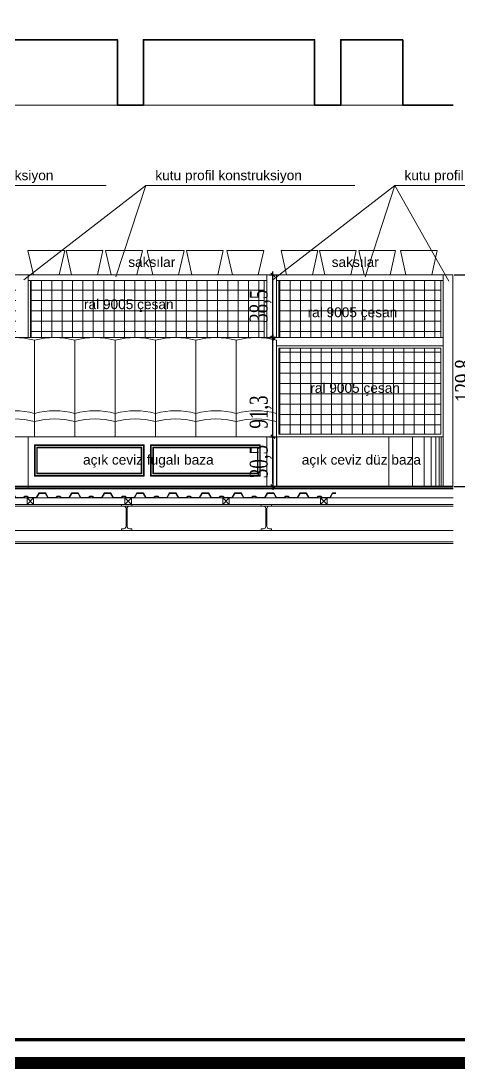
# Model space of a CAD drawing. Header units: millimetres. Extents: x 54215 to 67697, y 23496 to 56611.
# Drawn here: x 59543 to 59812, y 28203 to 28846 of the extents above; entities that cross this region are included whole.
import ezdxf

# ---------------------------------------------------------------- set-up
doc = ezdxf.new("R2010")
doc.units = ezdxf.units.MM
for name, color, linetype, lineweight in [('no3_ahsap gorunus on ince', 32, 'Continuous', 13), ('no3_duvar kaplama', 8, 'Continuous', 0), ('no3_duvar mevcut', 4, 'Continuous', 35), ('no3_döşeme kaplama', 8, 'Continuous', 0), ('no3_kutu profil gorunus', 8, 'Continuous', 0), ('no3_kutuprofil kesit', 74, 'Continuous', 18), ('no3_lejand', 255, 'Continuous', 13), ('no3_tefriş arka ince', 65, 'Continuous', 13), ('no3_yazı duvar', 152, 'Continuous', 0)]:
    doc.layers.add(name, color=color, linetype=linetype, lineweight=lineweight)
doc.layers.add('no3_tefriş ön ince', color=7, linetype='Continuous', lineweight=18, true_color=0x8c1aff)
doc.styles.get("Standard").update_dxf_attribs({"font": 'arial.ttf'})
doc.styles.add('Ölçü50', font='georgia.ttf', dxfattribs={"width": 0.7})
doc.dimstyles.new('olcu10', dxfattribs={"dimtxt": 11, "dimasz": 2, "dimexe": 1.25, "dimexo": 0.625, "dimgap": 0.5, "dimtad": 1, "dimdec": 1, "dimzin": 9, "dimtxsty": 'Ölçü50', "dimblk": 'CENTIK', "dimcen": 2, "dimclrd": 250, "dimclre": 250, "dimclrt": 44, "dimazin": 2, "dimtfac": 1, "dimtdec": 1, "dimtix": 1, "dimtmove": 0, "dimatfit": 3, "dimldrblk": 'CENTIK', "dimfxl": 1, "dimlwd": -1, "dimarcsym": 0})
pattern_1 = [(0, (43757.146, 20241.9545), (0, 6.35), []), (90, (43757.146, 20241.9545), (-6.35, 4e-16), [])]

# ---------------------------------------------------------------- blocks, each defined once
blk = doc.blocks.new('CENTIK')
for p, q in [((-1, 0), (1, 0)), ((-0.57, -0.57), (0.57, 0.57)), ((0, 1), (0, -1))]:
    blk.add_line(p, q)
blk = doc.blocks.new('*D319')
at = {"color": 250, "lineweight": -2, "transparency": 16777216}
for p, q in [((59695.84, 28591.21), (59699.05, 28591.21)), ((59695.84, 28560.72), (59699.05, 28560.72))]:
    blk.add_line(p, q, dxfattribs=at)
at = {"color": 250, "transparency": 16777216}
blk.add_line((59697.8, 28589.21), (59697.8, 28562.72), dxfattribs=at)
at = {"layer": 'Defpoints', "color": 0, "transparency": 16777216}
for p in [(59695.22, 28591.21), (59695.22, 28560.72), (59697.8, 28560.72)]:
    blk.add_point(p, dxfattribs=at)
at = {"color": 250, "transparency": 16777216, "xscale": 2, "yscale": 2, "zscale": 2}
for p, rotation in [((59697.8, 28591.21), 90), ((59697.8, 28560.72), 270)]:
    blk.add_blockref('CENTIK', p, dxfattribs=dict(at, rotation=rotation))
at = {"color": 44, "transparency": 16777216, "insert": (59690.41, 28575.96), "char_height": 11, "attachment_point": 5, "rotation": 90, "style": 'Ölçü50'}
blk.add_mtext('30,5', dxfattribs=at)
blk = doc.blocks.new('*D320')
at = {"color": 250, "lineweight": -2, "transparency": 16777216}
for p, q in [((59696.47, 28652.02), (59699.05, 28652.02)), ((59695.84, 28560.72), (59699.05, 28560.72))]:
    blk.add_line(p, q, dxfattribs=at)
at = {"color": 250, "transparency": 16777216}
blk.add_line((59697.8, 28562.72), (59697.8, 28650.02), dxfattribs=at)
at = {"layer": 'Defpoints', "color": 0, "transparency": 16777216}
for p in [(59695.84, 28652.02), (59697.8, 28652.02), (59695.22, 28560.72)]:
    blk.add_point(p, dxfattribs=at)
at = {"color": 250, "transparency": 16777216, "xscale": 2, "yscale": 2, "zscale": 2}
for p, rotation in [((59697.8, 28652.02), 90), ((59697.8, 28560.72), 270)]:
    blk.add_blockref('CENTIK', p, dxfattribs=dict(at, rotation=rotation))
at = {"color": 44, "transparency": 16777216, "insert": (59690.39, 28606.37), "char_height": 11, "attachment_point": 5, "rotation": 90, "style": 'Ölçü50'}
blk.add_mtext('91,3', dxfattribs=at)
blk = doc.blocks.new('*D321')
at = {"color": 250, "transparency": 16777216}
blk.add_line((59697.8, 28654.02), (59697.8, 28688.51), dxfattribs=at)
at = {"color": 250, "lineweight": -2, "transparency": 16777216}
for p, q in [((59698.17, 28690.51), (59699.05, 28690.51)), ((59696.47, 28652.02), (59699.05, 28652.02))]:
    blk.add_line(p, q, dxfattribs=at)
at = {"layer": 'Defpoints', "color": 0, "transparency": 16777216}
for p in [(59697.54, 28690.51), (59697.8, 28690.51), (59695.84, 28652.02)]:
    blk.add_point(p, dxfattribs=at)
at = {"color": 250, "transparency": 16777216, "xscale": 2, "yscale": 2, "zscale": 2}
for p, rotation in [((59697.8, 28690.51), 90), ((59697.8, 28652.02), 270)]:
    blk.add_blockref('CENTIK', p, dxfattribs=dict(at, rotation=rotation))
at = {"color": 44, "transparency": 16777216, "insert": (59690.34, 28671.27), "char_height": 11, "attachment_point": 5, "rotation": 90, "style": 'Ölçü50'}
blk.add_mtext('38,5', dxfattribs=at)
blk = doc.blocks.new('*D322')
at = {"color": 250, "lineweight": -2, "transparency": 16777216}
for p, q in [((59808.92, 28690.51), (59825.09, 28690.51)), ((59809.03, 28560.72), (59825.09, 28560.72))]:
    blk.add_line(p, q, dxfattribs=at)
at = {"color": 250, "transparency": 16777216}
blk.add_line((59823.84, 28688.51), (59823.84, 28562.72), dxfattribs=at)
at = {"layer": 'Defpoints', "color": 0, "transparency": 16777216}
for p in [(59808.29, 28690.51), (59808.4, 28560.72), (59823.84, 28560.72)]:
    blk.add_point(p, dxfattribs=at)
at = {"color": 250, "transparency": 16777216, "xscale": 2, "yscale": 2, "zscale": 2}
for p, rotation in [((59823.84, 28690.51), 90), ((59823.84, 28560.72), 270)]:
    blk.add_blockref('CENTIK', p, dxfattribs=dict(at, rotation=rotation))
at = {"color": 44, "transparency": 16777216, "insert": (59816.36, 28625.61), "char_height": 11, "attachment_point": 5, "rotation": 90, "style": 'Ölçü50'}
blk.add_mtext('129,8', dxfattribs=at)

msp = doc.modelspace()

# ---------------------------------------------------------------- hatches: boundary and pattern name
at = {"layer": 'no3_kutu profil gorunus'}
h = msp.add_hatch(dxfattribs=at)
h.set_pattern_fill('NET', color=256, scale=2)
h.set_pattern_definition(pattern_1)
h.paths.add_polyline_path([(59091.988, 28687.114), (59091.988, 28652.024), (59235.375, 28652.024), (59235.375, 28687.114)])
h.paths.add_polyline_path([(59244.375, 28687.114), (59244.375, 28652.024), (59387.761, 28652.024), (59387.761, 28687.114)])
h.paths.add_polyline_path([(59396.761, 28687.114), (59396.761, 28652.024), (59540.147, 28652.024), (59540.147, 28687.114)])
h.paths.add_polyline_path([(59549.147, 28687.114), (59549.147, 28652.024), (59692.533, 28652.024), (59692.533, 28687.114)])
h.paths.add_polyline_path([(59701.533, 28687.114), (59701.533, 28652.024), (59800.793, 28652.024), (59800.793, 28687.114)])
h = msp.add_hatch(dxfattribs=at)
h.set_pattern_fill('NET', color=256, scale=2)
h.set_pattern_definition(pattern_1)
h.paths.add_polyline_path([(59701.533, 28645.524), (59701.533, 28592.708), (59800.793, 28592.708), (59800.793, 28645.524)])

# ---------------------------------------------------------------- linework, layer by layer
msp.add_line((59700.033, 28591.208), (59700.033, 28560.715))
at = {"color": 252, "const_width": 2.031}
msp.add_lwpolyline([(60417.076, 28835.787, -0.4142136), (60407.53, 28826.241), (60047.189, 28826.241, 0.4142136), (60023.326, 28802.378), (60023.326, 28570.426, 0.4142136), (60047.189, 28546.563), (60407.53, 28546.563, -0.4142136), (60417.076, 28537.017), (60417.076, 28221.372), (58618.399, 28221.372), (58618.399, 29340.736), (60417.076, 29340.736), (60417.076, 28835.787)], format="xyb", dxfattribs=at)
at = {"layer": 'no3_ahsap gorunus on ince'}
msp.add_lwpolyline([(59700.033, 28591.208), (59802.293, 28591.208), (59802.293, 28560.715), (59700.033, 28560.715)], close=True, dxfattribs=at)
at = {"layer": 'no3_duvar kaplama'}
for points in [[(59551.647, 28586.209), (59618.84, 28586.209), (59618.84, 28567.12), (59551.647, 28567.12)], [(59551.947, 28585.909), (59618.54, 28585.909), (59618.54, 28567.42), (59551.947, 28567.42)], [(59690.033, 28586.209), (59622.84, 28586.209), (59622.84, 28567.12), (59690.033, 28567.12)], [(59689.733, 28585.909), (59623.14, 28585.909), (59623.14, 28567.42), (59689.733, 28567.42)], [(59553.054, 28584.802), (59617.433, 28584.802), (59617.433, 28568.527), (59553.054, 28568.527)], [(59553.354, 28584.502), (59617.133, 28584.502), (59617.133, 28568.827), (59553.354, 28568.827)], [(59688.626, 28584.802), (59624.247, 28584.802), (59624.247, 28568.527), (59688.626, 28568.527)], [(59688.326, 28584.502), (59624.547, 28584.502), (59624.547, 28568.827), (59688.326, 28568.827)]]:
    msp.add_lwpolyline(points, close=True, dxfattribs=at)
at = {"layer": 'no3_duvar mevcut'}
for p, q in [((59777.438, 28794.715), (59777.438, 28834.715)), ((59777.438, 28794.715), (59808.404, 28794.715)), ((59084.104, 28560.715), (59808.404, 28560.715))]:
    msp.add_line(p, q, dxfattribs=at)
for points in [[(59731.438, 28794.715), (59723.438, 28794.715), (59723.438, 28834.715), (59618.438, 28834.715), (59618.438, 28794.715), (59602.438, 28794.715), (59602.438, 28834.715), (59497.438, 28834.715), (59497.438, 28794.715), (59481.438, 28794.715), (59481.438, 28834.715), (59376.438, 28834.715), (59376.438, 28794.715), (59360.438, 28794.715), (59360.438, 28834.715), (59255.438, 28834.715), (59255.438, 28794.715), (59239.438, 28794.715), (59239.438, 28834.715), (59134.438, 28834.715), (59134.438, 28794.715), (59126.438, 28794.715)], [(59723.438, 28794.715), (59739.438, 28794.715), (59739.438, 28834.715), (59777.438, 28834.715)]]:
    msp.add_lwpolyline(points, dxfattribs=at)
at = {"layer": 'no3_döşeme kaplama'}
for p, q in [((59768.953, 28591.208), (59768.953, 28560.715)), ((59783.499, 28591.208), (59783.499, 28560.715)), ((59790.677, 28591.208), (59790.677, 28560.715)), ((59794.928, 28591.208), (59794.928, 28560.715)), ((59797.761, 28591.208), (59797.761, 28560.715)), ((59799.745, 28591.208), (59799.745, 28560.715)), ((59801.067, 28591.208), (59801.067, 28560.715)), ((59808.404, 28560.715), (59084.104, 28560.715)), ((59808.404, 28559.715), (59084.104, 28559.715)), ((59808.404, 28559.215), (59084.104, 28559.215))]:
    msp.add_line(p, q, dxfattribs=at)
at = {"layer": 'no3_kutu profil gorunus'}
for p, q in [((59547.647, 28687.114), (59694.033, 28687.114)), ((59549.147, 28687.114), (59549.147, 28652.024)), ((59692.533, 28687.114), (59692.533, 28652.024)), ((59700.033, 28687.114), (59802.293, 28687.114)), ((59701.533, 28687.114), (59701.533, 28652.024)), ((59800.793, 28687.114), (59800.793, 28652.024)), ((59802.293, 28647.024), (59700.033, 28647.024)), ((59084.716, 28553.715), (59808.404, 28553.715)), ((59095.516, 28549.715), (59808.404, 28549.715)), ((59095.516, 28548.695), (59808.404, 28548.695)), ((59808.404, 28533.715), (59090.446, 28533.715)), ((59095.516, 28526.735), (59808.404, 28526.735)), ((59095.516, 28525.715), (59808.404, 28525.715))]:
    msp.add_line(p, q, dxfattribs=at)
for points in [[(59700.033, 28647.024), (59802.293, 28647.024), (59802.293, 28591.208), (59700.033, 28591.208)], [(59701.533, 28645.524), (59800.793, 28645.524), (59800.793, 28592.708), (59701.533, 28592.708)]]:
    msp.add_lwpolyline(points, close=True, dxfattribs=at)
at = {"layer": 'no3_kutuprofil kesit'}
for p, q in [((59084.488, 28690.514), (59808.293, 28690.514)), ((59547.647, 28690.514), (59547.647, 28652.024)), ((59694.033, 28690.514), (59694.033, 28652.024)), ((59700.033, 28690.514), (59700.033, 28652.024)), ((59802.293, 28690.514), (59802.293, 28560.715)), ((59808.293, 28690.514), (59808.293, 28560.715)), ((59084.488, 28652.024), (59802.293, 28652.024)), ((59547.647, 28591.208), (59547.647, 28559.215)), ((59694.033, 28591.208), (59694.033, 28560.715)), ((59700.033, 28591.208), (59700.033, 28560.715)), ((59547.051, 28553.715), (59551.051, 28549.715)), ((59551.051, 28553.715), (59547.051, 28549.715)), ((59607.051, 28553.715), (59611.051, 28549.715)), ((59611.051, 28553.715), (59607.051, 28549.715)), ((59667.051, 28553.715), (59671.051, 28549.715)), ((59671.051, 28553.715), (59667.051, 28549.715)), ((59727.051, 28553.715), (59731.051, 28549.715)), ((59731.051, 28553.715), (59727.051, 28549.715))]:
    msp.add_line(p, q, dxfattribs=at)
for points in [[(59536.397, 28556.715), (59538.497, 28556.715), (59540.097, 28554.015), (59544.697, 28554.015), (59545.597, 28554.815), (59547.197, 28554.815), (59548.097, 28554.015), (59552.697, 28554.015), (59554.297, 28556.715), (59556.397, 28556.715)], [(59536.397, 28556.415), (59538.326, 28556.415), (59539.926, 28553.715), (59544.811, 28553.715), (59545.711, 28554.515), (59547.083, 28554.515), (59547.983, 28553.715), (59552.868, 28553.715), (59554.468, 28556.415), (59556.397, 28556.415)], [(59556.397, 28556.715), (59558.497, 28556.715), (59560.097, 28554.015), (59564.697, 28554.015), (59565.597, 28554.815), (59567.197, 28554.815), (59568.097, 28554.015), (59572.697, 28554.015), (59574.297, 28556.715), (59576.397, 28556.715)], [(59556.397, 28556.415), (59558.326, 28556.415), (59559.926, 28553.715), (59564.811, 28553.715), (59565.711, 28554.515), (59567.083, 28554.515), (59567.983, 28553.715), (59572.868, 28553.715), (59574.468, 28556.415), (59576.397, 28556.415)], [(59576.397, 28556.715), (59578.497, 28556.715), (59580.097, 28554.015), (59584.697, 28554.015), (59585.597, 28554.815), (59587.197, 28554.815), (59588.097, 28554.015), (59592.697, 28554.015), (59594.297, 28556.715), (59596.397, 28556.715)], [(59576.397, 28556.415), (59578.326, 28556.415), (59579.926, 28553.715), (59584.811, 28553.715), (59585.711, 28554.515), (59587.083, 28554.515), (59587.983, 28553.715), (59592.868, 28553.715), (59594.468, 28556.415), (59596.397, 28556.415)], [(59596.397, 28556.715), (59598.497, 28556.715), (59600.097, 28554.015), (59604.697, 28554.015), (59605.597, 28554.815), (59607.197, 28554.815), (59608.097, 28554.015), (59612.697, 28554.015), (59614.297, 28556.715), (59616.397, 28556.715)], [(59596.397, 28556.415), (59598.326, 28556.415), (59599.926, 28553.715), (59604.811, 28553.715), (59605.711, 28554.515), (59607.083, 28554.515), (59607.983, 28553.715), (59612.868, 28553.715), (59614.468, 28556.415), (59616.397, 28556.415)], [(59616.397, 28556.715), (59618.497, 28556.715), (59620.097, 28554.015), (59624.697, 28554.015), (59625.597, 28554.815), (59627.197, 28554.815), (59628.097, 28554.015), (59632.697, 28554.015), (59634.297, 28556.715), (59636.397, 28556.715)], [(59616.397, 28556.415), (59618.326, 28556.415), (59619.926, 28553.715), (59624.811, 28553.715), (59625.711, 28554.515), (59627.083, 28554.515), (59627.983, 28553.715), (59632.868, 28553.715), (59634.468, 28556.415), (59636.397, 28556.415)], [(59636.397, 28556.715), (59638.497, 28556.715), (59640.097, 28554.015), (59644.697, 28554.015), (59645.597, 28554.815), (59647.197, 28554.815), (59648.097, 28554.015), (59652.697, 28554.015), (59654.297, 28556.715), (59656.397, 28556.715)], [(59636.397, 28556.415), (59638.326, 28556.415), (59639.926, 28553.715), (59644.811, 28553.715), (59645.711, 28554.515), (59647.083, 28554.515), (59647.983, 28553.715), (59652.868, 28553.715), (59654.468, 28556.415), (59656.397, 28556.415)], [(59656.397, 28556.715), (59658.497, 28556.715), (59660.097, 28554.015), (59664.697, 28554.015), (59665.597, 28554.815), (59667.197, 28554.815), (59668.097, 28554.015), (59672.697, 28554.015), (59674.297, 28556.715), (59676.397, 28556.715)], [(59656.397, 28556.415), (59658.326, 28556.415), (59659.926, 28553.715), (59664.811, 28553.715), (59665.711, 28554.515), (59667.083, 28554.515), (59667.983, 28553.715), (59672.868, 28553.715), (59674.468, 28556.415), (59676.397, 28556.415)], [(59676.397, 28556.715), (59678.497, 28556.715), (59680.097, 28554.015), (59684.697, 28554.015), (59685.597, 28554.815), (59687.197, 28554.815), (59688.097, 28554.015), (59692.697, 28554.015), (59694.297, 28556.715), (59696.397, 28556.715)], [(59676.397, 28556.415), (59678.326, 28556.415), (59679.926, 28553.715), (59684.811, 28553.715), (59685.711, 28554.515), (59687.083, 28554.515), (59687.983, 28553.715), (59692.868, 28553.715), (59694.468, 28556.415), (59696.397, 28556.415)], [(59696.397, 28556.715), (59698.497, 28556.715), (59700.097, 28554.015), (59704.697, 28554.015), (59705.597, 28554.815), (59707.197, 28554.815), (59708.097, 28554.015), (59712.697, 28554.015), (59714.297, 28556.715), (59716.397, 28556.715)], [(59696.397, 28556.415), (59698.326, 28556.415), (59699.926, 28553.715), (59704.811, 28553.715), (59705.711, 28554.515), (59707.083, 28554.515), (59707.983, 28553.715), (59712.868, 28553.715), (59714.468, 28556.415), (59716.397, 28556.415)], [(59716.397, 28556.715), (59718.497, 28556.715), (59720.097, 28554.015), (59724.697, 28554.015), (59725.597, 28554.815), (59727.197, 28554.815), (59728.097, 28554.015), (59732.697, 28554.015), (59734.297, 28556.715), (59736.397, 28556.715)], [(59716.397, 28556.415), (59718.326, 28556.415), (59719.926, 28553.715), (59724.811, 28553.715), (59725.711, 28554.515), (59727.083, 28554.515), (59727.983, 28553.715), (59732.868, 28553.715), (59734.468, 28556.415), (59736.397, 28556.415)]]:
    msp.add_lwpolyline(points, dxfattribs=at)
for points in [[(59551.051, 28553.715), (59551.051, 28549.715), (59547.051, 28549.715), (59547.051, 28553.715)], [(59611.051, 28553.715), (59611.051, 28549.715), (59607.051, 28549.715), (59607.051, 28553.715)], [(59671.051, 28553.715), (59671.051, 28549.715), (59667.051, 28549.715), (59667.051, 28553.715)], [(59731.051, 28553.715), (59731.051, 28549.715), (59727.051, 28549.715), (59727.051, 28553.715)]]:
    msp.add_lwpolyline(points, close=True, dxfattribs=at)
for points in [[(59607.772, 28536.235), (59607.772, 28547.195, 0.4142136), (59606.272, 28548.695), (59604.952, 28548.695), (59604.952, 28549.715), (59611.252, 28549.715), (59611.252, 28548.695), (59609.932, 28548.695, 0.4142136), (59608.432, 28547.195), (59608.432, 28536.235, 0.4142136), (59609.932, 28534.735), (59611.252, 28534.735), (59611.252, 28533.715), (59604.952, 28533.715), (59604.952, 28534.735), (59606.272, 28534.735, 0.4142136)], [(59693.495, 28536.235), (59693.495, 28547.195, 0.4142136), (59691.995, 28548.695), (59690.675, 28548.695), (59690.675, 28549.715), (59696.975, 28549.715), (59696.975, 28548.695), (59695.655, 28548.695, 0.4142136), (59694.155, 28547.195), (59694.155, 28536.235, 0.4142136), (59695.655, 28534.735), (59696.975, 28534.735), (59696.975, 28533.715), (59690.675, 28533.715), (59690.675, 28534.735), (59691.995, 28534.735, 0.4142136)]]:
    msp.add_lwpolyline(points, format="xyb", close=True, dxfattribs=at)
at = {"layer": 'no3_lejand', "color": 1, "const_width": 7.466}
msp.add_lwpolyline([(60431.394, 28207.054), (58604.08, 28207.054), (58604.08, 29355.054), (60431.394, 29355.054), (60431.394, 28835.787, -0.4142136), (60407.53, 28811.923), (60047.189, 28811.923, 0.4142136), (60037.644, 28802.378), (60037.644, 28570.426, 0.4142136), (60047.189, 28560.881), (60407.53, 28560.881, -0.4142136), (60431.394, 28537.017), (60431.394, 28207.054)], format="xyb", dxfattribs=at)
at = {"layer": 'no3_tefriş arka ince'}
for p, q in [((59497.438, 28794.715), (59602.438, 28794.715)), ((59618.438, 28794.715), (59723.438, 28794.715)), ((59739.438, 28794.715), (59777.438, 28794.715))]:
    msp.add_line(p, q, dxfattribs=at)
at = {"layer": 'no3_tefriş ön ince'}
for p, q in [((59550.956, 28690.514), (59547.605, 28705.377)), ((59547.605, 28705.377), (59570.168, 28705.377)), ((59566.816, 28690.514), (59570.168, 28705.377)), ((59574.381, 28690.514), (59571.029, 28705.377)), ((59571.029, 28705.377), (59593.592, 28705.377)), ((59590.24, 28690.514), (59593.592, 28705.377)), ((59598.576, 28690.514), (59595.224, 28705.377)), ((59595.224, 28705.377), (59617.787, 28705.377)), ((59614.436, 28690.514), (59617.787, 28705.377)), ((59624.121, 28690.514), (59620.769, 28705.377)), ((59620.769, 28705.377), (59643.332, 28705.377)), ((59639.981, 28690.514), (59643.332, 28705.377)), ((59648.22, 28690.514), (59644.868, 28705.377)), ((59644.868, 28705.377), (59667.431, 28705.377)), ((59664.08, 28690.514), (59667.431, 28705.377)), ((59673.014, 28690.514), (59669.663, 28705.377)), ((59669.663, 28705.377), (59692.226, 28705.377)), ((59688.874, 28690.514), (59692.226, 28705.377)), ((59706.28, 28690.514), (59702.929, 28705.377)), ((59702.929, 28705.377), (59725.492, 28705.377)), ((59722.14, 28690.514), (59725.492, 28705.377)), ((59729.705, 28690.514), (59726.353, 28705.377)), ((59726.353, 28705.377), (59748.916, 28705.377)), ((59745.564, 28690.514), (59748.916, 28705.377)), ((59753.9, 28690.514), (59750.548, 28705.377)), ((59750.548, 28705.377), (59773.111, 28705.377)), ((59769.76, 28690.514), (59773.111, 28705.377)), ((59779.445, 28690.514), (59776.093, 28705.377)), ((59776.093, 28705.377), (59798.656, 28705.377)), ((59795.305, 28690.514), (59798.656, 28705.377)), ((59551.651, 28605.515), (59551.651, 28650.42)), ((59576.381, 28605.515), (59576.381, 28650.42)), ((59601.112, 28605.515), (59601.112, 28650.42)), ((59625.842, 28605.515), (59625.842, 28650.42)), ((59650.572, 28605.515), (59650.572, 28650.42)), ((59675.303, 28605.515), (59675.303, 28650.42)), ((59700.033, 28650.42), (59700.033, 28591.208)), ((59551.651, 28591.208), (59551.651, 28605.515)), ((59576.381, 28591.208), (59576.381, 28605.515)), ((59601.112, 28591.208), (59601.112, 28605.515)), ((59625.842, 28591.208), (59625.842, 28605.515)), ((59650.572, 28591.208), (59650.572, 28605.515)), ((59675.303, 28591.208), (59675.303, 28605.515)), ((59106.503, 28591.208), (59700.033, 28591.208))]:
    msp.add_line(p, q, dxfattribs=at)
for centre in [(59539.286, 28603.557), (59564.016, 28603.557), (59588.746, 28603.557), (59613.477, 28603.557), (59638.207, 28603.557), (59662.938, 28603.557), (59687.668, 28603.557), (59539.286, 28558.651), (59564.016, 28558.651), (59588.746, 28558.651), (59613.477, 28558.651), (59638.207, 28558.651), (59662.938, 28558.651), (59687.668, 28558.651), (59539.286, 28553.651), (59564.016, 28553.651), (59588.746, 28553.651), (59613.477, 28553.651), (59638.207, 28553.651), (59662.938, 28553.651), (59687.668, 28553.651)]:
    msp.add_arc(centre, 48.467, 75.218997, 104.781003, dxfattribs=at)
at = {"layer": 'no3_yazı duvar'}
msp.add_line((59772.631, 28745.264), (59805.77, 28686.65), dxfattribs=at)
for points in [[(59392.592, 28687.477), (59467.42, 28745.264), (59595.598, 28745.264)], [(59544.998, 28687.477), (59619.826, 28745.264), (59748.005, 28745.264)], [(59619.826, 28745.264), (59601.544, 28689.286)], [(59697.803, 28687.477), (59772.631, 28745.264), (59900.809, 28745.264)], [(59772.631, 28745.264), (59754.349, 28689.286)]]:
    msp.add_lwpolyline(points, dxfattribs=at)

# ---------------------------------------------------------------- texts
at = {"layer": 'no3_yazı duvar', "char_height": 6, "width": 108.02303, "attachment_point": 3}
for s, insert in [('kutu profil konstruksiyon', (59563.235, 28754.604)), ('kutu profil konstruksiyon', (59715.641, 28754.604)), ('kutu profil konstruksiyon', (59868.445, 28754.604)), ('saksılar', (59637.981, 28701.345)), ('saksılar', (59762.776, 28701.345)), ('ral 9005 çesan', (59636.931, 28675.496)), ('ral 9005 çesan', (59774.094, 28670.556)), ('ral 9005 çesan', (59775.736, 28624.14)), ('açık ceviz fugalı baza', (59661.517, 28580.098)), ('açık ceviz düz baza', (59788.671, 28580.098))]:
    msp.add_mtext(s, dxfattribs=dict(at, insert=insert))

# ---------------------------------------------------------------- dimensions: what is measured, and where the dimension line sits
for base, p1, p2, picture, middle in [((59697.803, 28690.514), (59695.841, 28652.024), (59697.543, 28690.514), '*D321', (59690.343, 28671.269)), ((59823.842, 28560.715), (59808.293, 28690.514), (59808.404, 28560.715), '*D322', (59816.363, 28625.615)), ((59697.803, 28652.024), (59695.216, 28560.715), (59695.841, 28652.024), '*D320', (59690.388, 28606.37)), ((59697.803, 28560.715), (59695.216, 28591.208), (59695.216, 28560.715), '*D319', (59690.408, 28575.962))]:
    dim = msp.add_linear_dim(base=base, p1=p1, p2=p2, angle=90, dimstyle='olcu10')
    dim.commit()
    dim.dimension.update_dxf_attribs({"geometry": picture, "text_midpoint": middle})

doc.saveas('drawing.dxf')
